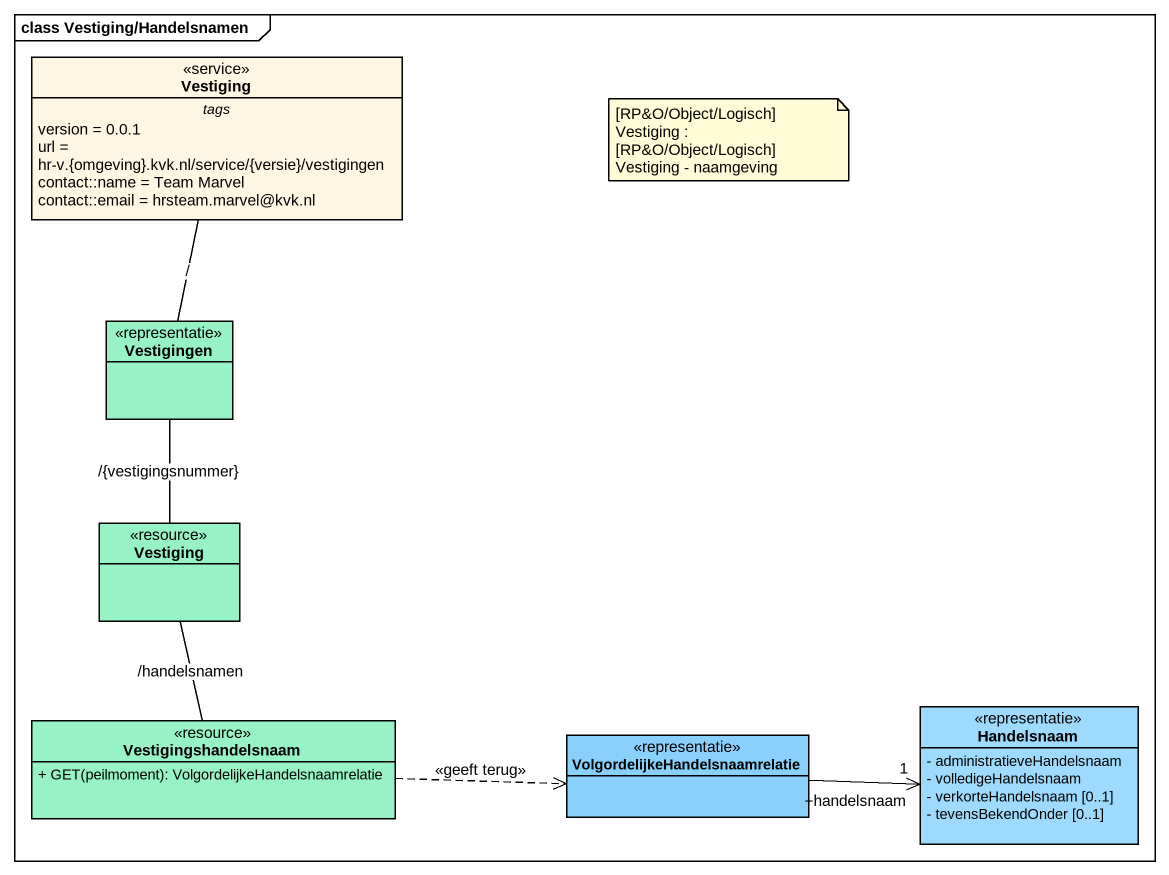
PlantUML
@startuml
mainframe class Vestiging/Handelsnamen
hide circle
hide empty members
skinparam classAttributeIconSize 0
class Vestiging <<service>> {
  -- tags --
  version = 0.0.1
  url = hr-v.{omgeving}.kvk.nl/service/{versie}/vestigingen
  contact::name = Team Marvel
  contact::email = hrsteam.marvel@kvk.nl
}
class Vestigingen <<representatie>> #97F3C5
class "Vestiging" as Vestiging_2 <<resource>> #97F3C5
class Handelsnaam <<representatie>> #9EDAFD {
  - administratieveHandelsnaam
  - volledigeHandelsnaam
  - verkorteHandelsnaam [0..1]
  - tevensBekendOnder [0..1]
}
class Vestigingshandelsnaam <<resource>> #97F3C5 {
  + GET(peilmoment): VolgordelijkeHandelsnaamrelatie
}
class "VolgordelijkeHandelsnaamrelatie" as VolgordelijkeHandelsnaamrela <<representatie>> #89D1FC
Vestiging -- Vestigingen : /
Vestigingen -- Vestiging_2 : /{vestigingsnummer}
Vestiging_2 -- Vestigingshandelsnaam : /handelsnamen
Vestigingshandelsnaam .right.> VolgordelijkeHandelsnaamrela : <<geeft terug>>
VolgordelijkeHandelsnaamrela -right-> "+handelsnaam\n1" Handelsnaam
note as N1
  [RP&O/Object/Logisch] Vestiging : [RP&O/Object/Logisch] Vestiging - naamgeving
end note
@enduml
